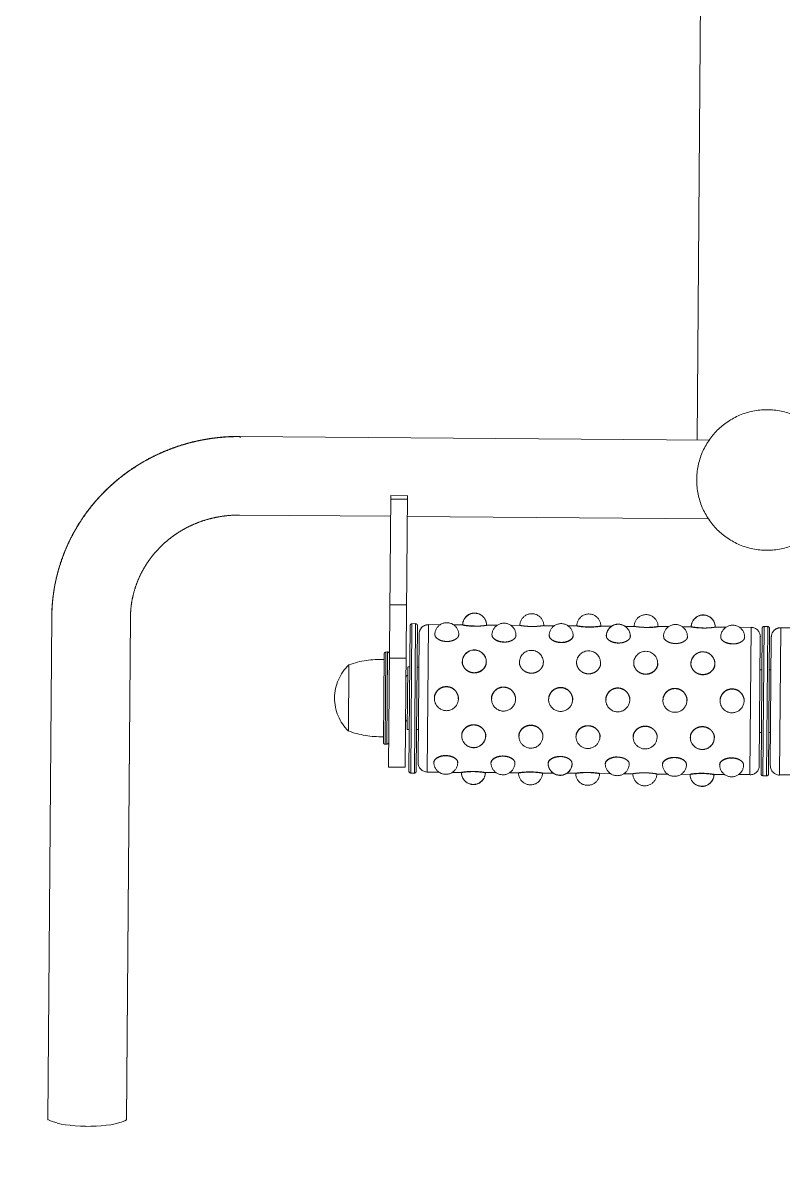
# Model space of a CAD drawing. Header units: millimetres. Extents: x -71377 to 516042, y -145869 to 441446.
# Drawn here: x 177912 to 178325, y 174126 to 174741 of the extents above; entities that cross this region are included whole.
import ezdxf

# ---------------------------------------------------------------- set-up
doc = ezdxf.new("R2010")
doc.units = ezdxf.units.MM
doc.header["$LTSCALE"] = 1000
doc.linetypes.add('IMPORT-DASHEDX2 _4_', pattern=[152.4, 101.6, -50.8])
for name, color, linetype, lineweight in [('05', 5, 'IMPORT-DASHEDX2 _4_', 5), ('06', 6, 'Continuous', 5), ('조경라인_dwg', 8, 'Continuous', 5)]:
    doc.layers.add(name, color=color, linetype=linetype, lineweight=lineweight)

# ---------------------------------------------------------------- blocks, each defined once
blk = doc.blocks.new('조경라인_dwg-6847807-지반층 배치도')
at = {"layer": '05'}
for p, q in [((178278.01, 174513.92), (178280.58, 174833.56)), ((178122.35, 174413.32), (178121.71, 174334.32)), ((178125.77, 174334.19), (178126.4, 174413.18)), ((178146.03, 174413.63), (178150.85, 174413.59)), ((178163.85, 174413.48), (178169.67, 174413.44)), ((178177.03, 174413.38), (178181.85, 174413.34)), ((178194.91, 174413.13), (178200.73, 174413.09)), ((178208.03, 174413.13), (178212.85, 174413.09)), ((178225.9, 174412.88), (178231.73, 174412.84)), ((178239.08, 174412.78), (178243.9, 174412.74)), ((178256.84, 174412.74), (178262.67, 174412.69)), ((178270.08, 174412.53), (178274.9, 174412.49)), ((178127.37, 174408.68), (178126.8, 174338.68)), ((178287.9, 174412.39), (178293.72, 174412.34)), ((178311.74, 174337.29), (178312.3, 174407.29)), ((178313.4, 174411.68), (178312.76, 174332.68)), ((178316.7, 174332.75), (178317.34, 174411.75)), ((178318.3, 174407.24), (178317.74, 174337.24)), ((178108.28, 174397.83), (178107.89, 174349.83)), ((178088.94, 174355.98), (178089.23, 174391.98)), ((178126.22, 174390.69), (178127.22, 174390.68)), ((178312.16, 174389.29), (178313.16, 174389.28)), ((178317.22, 174389.15), (178318.22, 174389.14)), ((178126.89, 174356.78), (178125.89, 174356.79)), ((178312.88, 174355.28), (178311.88, 174355.29)), ((178317.94, 174355.14), (178316.94, 174355.15)), ((178150.26, 174333.49), (178145.44, 174333.53)), ((178169.03, 174333.44), (178163.2, 174333.49)), ((178181.2, 174333.34), (178176.38, 174333.38)), ((178200.08, 174333.09), (178194.26, 174333.14)), ((178212.2, 174333.09), (178207.38, 174333.13)), ((178231.08, 174332.84), (178225.26, 174332.89)), ((178243.26, 174332.74), (178238.44, 174332.78)), ((178262.08, 174332.59), (178256.26, 174332.64)), ((178274.26, 174332.49), (178269.44, 174332.53)), ((178293.08, 174332.34), (178287.26, 174332.39)), ((177926.03, 174145.03), (177925.89, 174145.12))]:
    blk.add_line(p, q, dxfattribs=at)
at = {"layer": '05', "flags": 128}
for points in [[(178030.23, 174515.81), (178030.16, 174515.18), (178030.17, 174515.91), (178284.54, 174513.87)], [(178111.9, 174481.9), (178120.9, 174481.83), (178120.97, 174483.73), (178111.97, 174483.8), (178110.73, 174336.41), (178119.73, 174336.34), (178120.91, 174483.83)], [(178029.88, 174473.11), (178111.82, 174472.55), (178029.82, 174473.21)], [(178120.88, 174472.38), (178284.2, 174471.17), (178120.82, 174472.48)], [(178120.49, 174424.38), (178111.44, 174424.56), (178120.44, 174424.48)], [(177930.91, 174143.28), (177928.98, 174143.84), (177927.38, 174144.36), (177925.83, 174145.22), (177928.03, 174418.11)], [(177968.59, 174144.79), (177970.73, 174417.76), (177968.53, 174144.89), (177967.75, 174144.46), (177966.23, 174143.84), (177964.42, 174143.27), (177962.36, 174142.77), (177960.12, 174142.24)], [(178138.03, 174333.69), (178131.71, 174333.74), (178132.35, 174413.74), (178138.73, 174413.59)], [(178313.75, 174331.68), (178315.7, 174331.76), (178313.7, 174331.78), (178314.35, 174412.77), (178316.35, 174412.76), (178315.75, 174331.66)], [(178301.08, 174412.28), (178307.34, 174412.33), (178306.7, 174332.33), (178300.38, 174332.38)], [(178329.02, 174332.15), (178322.7, 174332.2), (178323.4, 174412.1), (178329.72, 174412.05)], [(178120.26, 174395.44), (178111.2, 174395.61), (178120.2, 174395.54)], [(178121.89, 174356.82), (178120.89, 174356.83), (178121.22, 174390.73)], [(178122.22, 174390.72), (178121.16, 174390.83), (178122.16, 174390.82)], [(177938.05, 174141.99), (177935.48, 174142.34), (177933.15, 174142.67), (177930.97, 174143.18)], [(177960.06, 174142.34), (177957.57, 174141.99), (177954.92, 174141.72), (177952.15, 174141.54), (177949.31, 174141.45), (177946.49, 174141.35)], [(177946.43, 174141.45), (177943.57, 174141.54), (177940.76, 174141.72), (177938.11, 174141.89)]]:
    blk.add_lwpolyline(points, dxfattribs=at)
for points in [[(178124.76, 174333.2), (178122.76, 174333.21), (178123.41, 174414.21), (178125.35, 174414.29)], [(178109.83, 174348.92), (178108.83, 174348.92), (178109.29, 174398.82), (178110.23, 174398.91)]]:
    blk.add_lwpolyline(points, close=True, dxfattribs=at)
at = {"layer": '05'}
blk.add_circle((178315.99, 174492.26), 38.15, dxfattribs=at)
for centre, radius, start, end in [((178157.35, 174413.54), 6.5, 359.52106, 179.69926), ((178157.41, 174413.44), 6.5, 359.52106, 179.69926), ((178188.41, 174413.19), 6.5, 359.52106, 179.69926), ((178219.35, 174413.04), 6.5, 359.52106, 179.69926), ((178250.4, 174412.69), 6.5, 359.52106, 179.69926), ((178281.34, 174412.54), 6.5, 359.52106, 179.69926), ((178281.4, 174412.44), 6.5, 359.52106, 179.69926), ((178123.4, 174413.21), 1, 89.53905, 179.53905), ((178125.4, 174413.19), 1, 359.53905, 89.53905), ((178132.31, 174408.74), 5, 89.53905, 179.53905), ((178142.31, 174408.3), 6.5, 359.4802, 179.71822), ((178173.3, 174408.05), 6.5, 359.4802, 179.71822), ((178204.3, 174407.8), 6.5, 359.4802, 179.71822), ((178235.3, 174407.55), 6.5, 359.4802, 179.71822), ((178235.36, 174407.45), 6.5, 359.4802, 179.71822), ((178266.3, 174407.3), 6.5, 359.4802, 179.71822), ((178297.36, 174406.95), 6.5, 359.4802, 179.71822), ((178314.34, 174411.77), 1, 89.53905, 179.53905), ((178316.34, 174411.76), 1, 359.53905, 89.53905), ((178307.36, 174407.23), 5, 359.53905, 89.53905), ((178323.36, 174407.1), 5, 89.53905, 179.53905), ((178106.01, 174344.88), 50, 87.42149, 109.60186), ((178109.28, 174397.82), 1, 89.53905, 179.53905), ((178110.22, 174397.91), 1, 359.53905, 89.53905), ((178157.19, 174393.54), 6.5, 359.52799, 179.06786), ((178157.25, 174393.44), 6.5, 359.52799, 179.06786), ((178188.19, 174393.29), 6.5, 359.52799, 179.06786), ((178219.19, 174393.04), 6.5, 359.52799, 179.06786), ((178250.18, 174392.79), 6.5, 359.52799, 179.06786), ((178281.18, 174392.54), 6.5, 359.52799, 179.06786), ((178281.24, 174392.44), 6.5, 359.52799, 179.06786), ((178106.44, 174373.84), 25, 133.48457, 225.59353), ((178121.18, 174385.23), 1, 89.53905, 179.53905), ((178142.09, 174373.56), 6.5, 176.63374, 89.53908), ((178173.08, 174373.31), 6.5, 176.63374, 89.53908), ((178204.02, 174373.16), 6.5, 176.63374, 89.53908), ((178235.02, 174372.91), 6.5, 176.63374, 89.53908), ((178266.02, 174372.66), 6.5, 176.63374, 89.53908), ((178297.02, 174372.41), 6.5, 176.63374, 89.53908), ((178120.94, 174362.33), 1, 179.53905, 269.53905), ((178106.41, 174402.91), 50, 249.47624, 271.65661), ((178156.87, 174353.54), 6.5, 179.34497, 359.37575), ((178156.92, 174353.44), 6.5, 179.34497, 359.37575), ((178187.92, 174353.19), 6.5, 179.34497, 359.37575), ((178218.86, 174353.04), 6.5, 179.34497, 359.37575), ((178249.86, 174352.79), 6.5, 179.34497, 359.37575), ((178280.86, 174352.54), 6.5, 179.34497, 359.37575), ((178280.92, 174352.44), 6.5, 179.34497, 359.37575), ((178108.89, 174349.82), 1, 179.53905, 269.53905), ((178109.83, 174349.92), 1, 269.53905, 359.53905), ((178131.75, 174338.74), 5, 179.53905, 269.53905), ((178141.75, 174339.02), 6.5, 179.39866, 359.77963), ((178172.75, 174338.77), 6.5, 179.39866, 359.77963), ((178122.77, 174334.21), 1, 179.53905, 269.53905), ((178124.77, 174334.2), 1, 269.53905, 359.53905), ((178156.7, 174333.54), 6.5, 179.46995, 359.54747), ((178156.76, 174333.44), 6.5, 179.46995, 359.54747), ((178187.7, 174333.29), 6.5, 179.46995, 359.54747), ((178203.75, 174338.52), 6.5, 179.39866, 359.77963), ((178203.81, 174338.42), 6.5, 179.39866, 359.77963), ((178218.7, 174333.04), 6.5, 179.46995, 359.54747), ((178234.75, 174338.27), 6.5, 179.39866, 359.77963), ((178249.7, 174332.79), 6.5, 179.46995, 359.54747), ((178265.8, 174337.92), 6.5, 179.39866, 359.77963), ((178296.8, 174337.67), 6.5, 179.39866, 359.77963), ((178306.8, 174337.23), 5, 269.53905, 359.53905), ((178313.7, 174332.78), 1, 179.53905, 269.53905), ((178315.76, 174332.66), 1, 269.53905, 359.53905), ((178322.8, 174337.1), 5, 179.53905, 269.53905), ((178280.7, 174332.54), 6.5, 179.46995, 359.54747), ((178280.76, 174332.44), 6.5, 179.46995, 359.54747)]:
    blk.add_arc(centre, radius, start, end, dxfattribs=at)
for points, knots in [([(177928.03, 174418.11), (177928.05, 174419.2), (177928.1, 174422.13), (177928.45, 174426.89), (177929.15, 174432.35), (177930.17, 174437.77), (177931.5, 174443.13), (177933.13, 174448.4), (177935.06, 174453.58), (177937.28, 174458.64), (177939.79, 174463.57), (177942.59, 174468.36), (177945.65, 174473), (177948.97, 174477.46), (177952.55, 174481.73), (177956.36, 174485.8), (177960.4, 174489.66), (177964.66, 174493.29), (177969.12, 174496.69), (177973.77, 174499.84), (177978.6, 174502.73), (177983.58, 174505.35), (177988.71, 174507.7), (177993.96, 174509.77), (177999.33, 174511.55), (178004.79, 174513.04), (178010.33, 174514.22), (178015.93, 174515.1), (178021.58, 174515.68), (178026.33, 174515.91), (178029.19, 174515.91), (178030.17, 174515.91)], [0, 0, 0, 0, 0.021138, 0.056572, 0.092006, 0.127443, 0.162882, 0.198328, 0.233781, 0.269243, 0.304717, 0.340204, 0.375706, 0.411222, 0.446755, 0.482305, 0.517871, 0.553455, 0.589056, 0.624674, 0.660308, 0.695958, 0.731622, 0.767301, 0.802991, 0.838694, 0.874406, 0.910128, 0.945857, 0.981591, 1, 1, 1, 1]), ([(177928.09, 174418.01), (177928.11, 174419.1), (177928.16, 174422.03), (177928.51, 174426.79), (177929.21, 174432.25), (177930.23, 174437.67), (177931.56, 174443.03), (177933.19, 174448.3), (177935.12, 174453.47), (177937.34, 174458.54), (177939.85, 174463.47), (177942.64, 174468.26), (177945.71, 174472.9), (177949.03, 174477.36), (177952.6, 174481.63), (177956.42, 174485.7), (177960.46, 174489.56), (177964.72, 174493.19), (177969.18, 174496.59), (177973.83, 174499.74), (177978.66, 174502.63), (177983.64, 174505.25), (177988.77, 174507.6), (177994.02, 174509.67), (177999.39, 174511.45), (178004.85, 174512.93), (178010.39, 174514.12), (178015.99, 174515), (178021.64, 174515.58), (178026.39, 174515.81), (178029.25, 174515.81), (178030.23, 174515.81)], [0, 0, 0, 0, 0.021138, 0.056572, 0.092006, 0.127443, 0.162882, 0.198328, 0.233781, 0.269243, 0.304717, 0.340204, 0.375706, 0.411222, 0.446755, 0.482305, 0.517871, 0.553455, 0.589056, 0.624674, 0.660308, 0.695958, 0.731622, 0.767301, 0.802991, 0.838694, 0.874406, 0.910128, 0.945857, 0.981591, 1, 1, 1, 1]), ([(178029.82, 174473.21), (178029.17, 174473.21), (178027.09, 174473.21), (178023.59, 174472.99), (178019.36, 174472.45), (178015.17, 174471.61), (178011.06, 174470.48), (178007.05, 174469.08), (178003.16, 174467.39), (177999.41, 174465.44), (177995.82, 174463.24), (177992.4, 174460.79), (177989.18, 174458.11), (177986.17, 174455.21), (177983.39, 174452.12), (177980.86, 174448.83), (177978.58, 174445.37), (177976.57, 174441.77), (177974.83, 174438.03), (177973.39, 174434.17), (177972.25, 174430.23), (177971.41, 174426.21), (177970.9, 174422.21), (177970.74, 174419.39), (177970.73, 174417.93), (177970.73, 174417.76)], [0, 0, 0, 0, 0.021126, 0.06712, 0.113122, 0.159131, 0.205156, 0.251205, 0.297287, 0.343411, 0.389586, 0.435818, 0.482118, 0.528492, 0.574947, 0.621486, 0.668115, 0.714834, 0.761642, 0.808536, 0.855509, 0.902552, 0.949651, 0.994339, 1, 1, 1, 1]), ([(178157.34, 174413.01), (178156.61, 174413.03), (178155.16, 174413.06), (178153.21, 174413.24), (178151.76, 174413.44), (178150.93, 174413.57), (178150.93, 174413.57), (178150.93, 174413.57)], [0, 0, 0, 0, 0.214351, 0.428688, 0.643373, 0.85783, 1, 1, 1, 1]), ([(178157.4, 174412.91), (178156.67, 174412.93), (178155.22, 174412.96), (178153.27, 174413.14), (178151.81, 174413.34), (178150.99, 174413.47), (178150.99, 174413.47), (178150.99, 174413.47)], [0, 0, 0, 0, 0.214351, 0.428688, 0.643373, 0.85783, 1, 1, 1, 1]), ([(178163.9, 174413.38), (178163.83, 174413.37), (178163.71, 174413.35), (178162.63, 174413.2), (178161.02, 174413.03), (178159.17, 174412.91), (178157.92, 174412.91), (178157.4, 174412.91)], [0, 0, 0, 0, 0.206804, 0.418885, 0.632242, 0.846743, 1, 1, 1, 1]), ([(178188.34, 174412.76), (178187.61, 174412.78), (178186.16, 174412.81), (178184.21, 174412.99), (178182.75, 174413.19), (178181.93, 174413.32), (178181.93, 174413.32), (178181.93, 174413.32)], [0, 0, 0, 0, 0.214351, 0.428689, 0.643373, 0.85783, 1, 1, 1, 1]), ([(178194.84, 174413.23), (178194.77, 174413.22), (178194.65, 174413.2), (178193.57, 174413.05), (178191.96, 174412.88), (178190.11, 174412.76), (178188.86, 174412.76), (178188.34, 174412.76)], [0, 0, 0, 0, 0.206804, 0.418885, 0.632242, 0.846742, 1, 1, 1, 1]), ([(178219.34, 174412.51), (178218.61, 174412.53), (178217.15, 174412.56), (178215.21, 174412.75), (178213.75, 174412.94), (178212.93, 174413.08), (178212.93, 174413.08), (178212.93, 174413.08)], [0, 0, 0, 0, 0.214351, 0.428689, 0.643373, 0.85783, 1, 1, 1, 1]), ([(178219.4, 174412.41), (178218.67, 174412.43), (178217.21, 174412.46), (178215.27, 174412.64), (178213.81, 174412.84), (178212.98, 174412.98), (178212.99, 174412.98), (178212.99, 174412.98)], [0, 0, 0, 0, 0.214351, 0.428689, 0.643373, 0.85783, 1, 1, 1, 1]), ([(178225.84, 174412.98), (178225.77, 174412.97), (178225.65, 174412.95), (178224.57, 174412.8), (178222.96, 174412.63), (178221.11, 174412.52), (178219.86, 174412.51), (178219.34, 174412.51)], [0, 0, 0, 0, 0.206804, 0.418885, 0.632243, 0.846743, 1, 1, 1, 1]), ([(178225.9, 174412.88), (178225.83, 174412.87), (178225.7, 174412.85), (178224.63, 174412.7), (178223.02, 174412.53), (178221.17, 174412.41), (178219.92, 174412.41), (178219.4, 174412.41)], [0, 0, 0, 0, 0.206804, 0.418885, 0.632243, 0.846743, 1, 1, 1, 1]), ([(178250.34, 174412.26), (178249.61, 174412.28), (178248.15, 174412.31), (178246.21, 174412.5), (178244.75, 174412.69), (178243.92, 174412.83), (178243.93, 174412.83), (178243.93, 174412.83)], [0, 0, 0, 0, 0.214351, 0.428689, 0.643374, 0.85783, 1, 1, 1, 1]), ([(178256.84, 174412.73), (178256.77, 174412.72), (178256.64, 174412.7), (178255.57, 174412.55), (178253.96, 174412.38), (178252.11, 174412.27), (178250.86, 174412.26), (178250.34, 174412.26)], [0, 0, 0, 0, 0.2068044, 0.418885, 0.6322429, 0.8467431, 1, 1, 1, 1]), ([(178256.89, 174412.63), (178256.83, 174412.62), (178256.7, 174412.6), (178255.63, 174412.45), (178254.02, 174412.28), (178252.17, 174412.17), (178250.92, 174412.16), (178250.4, 174412.16)], [0, 0, 0, 0, 0.2068044, 0.418885, 0.6322429, 0.8467431, 1, 1, 1, 1]), ([(178281.34, 174412.01), (178280.61, 174412.03), (178279.15, 174412.06), (178277.21, 174412.25), (178275.75, 174412.44), (178274.92, 174412.58), (178274.92, 174412.58), (178274.92, 174412.58)], [0, 0, 0, 0, 0.2143509, 0.4286887, 0.6433732, 0.8578302, 1, 1, 1, 1]), ([(178142.28, 174404.6), (178141.55, 174404.65), (178140.09, 174404.76), (178138.15, 174405.47), (178136.7, 174406.46), (178135.88, 174407.49), (178135.88, 174408.09), (178135.89, 174408.33)], [0, 0, 0, 0, 0.214515, 0.429014, 0.643863, 0.858483, 1, 1, 1, 1]), ([(178148.79, 174408.24), (178148.73, 174407.88), (178148.6, 174407.15), (178147.51, 174406.06), (178145.9, 174405.18), (178144.05, 174404.67), (178142.8, 174404.62), (178142.28, 174404.6)], [0, 0, 0, 0, 0.206029, 0.418316, 0.631882, 0.846594, 1, 1, 1, 1]), ([(178173.27, 174404.35), (178172.55, 174404.4), (178171.09, 174404.51), (178169.15, 174405.22), (178167.7, 174406.21), (178166.88, 174407.24), (178166.88, 174407.84), (178166.89, 174408.08)], [0, 0, 0, 0, 0.214514, 0.429014, 0.643862, 0.858483, 1, 1, 1, 1]), ([(178173.33, 174404.25), (178172.6, 174404.3), (178171.15, 174404.41), (178169.2, 174405.12), (178167.76, 174406.11), (178166.94, 174407.14), (178166.94, 174407.74), (178166.94, 174407.98)], [0, 0, 0, 0, 0.214514, 0.429014, 0.643862, 0.858483, 1, 1, 1, 1]), ([(178179.85, 174407.89), (178179.79, 174407.53), (178179.65, 174406.8), (178178.57, 174405.71), (178176.95, 174404.83), (178175.1, 174404.32), (178173.85, 174404.27), (178173.33, 174404.25)], [0, 0, 0, 0, 0.206029, 0.418315, 0.631882, 0.846592, 1, 1, 1, 1]), ([(178204.27, 174404.1), (178203.55, 174404.15), (178202.09, 174404.26), (178200.14, 174404.97), (178198.7, 174405.96), (178197.88, 174406.99), (178197.88, 174407.59), (178197.88, 174407.84)], [0, 0, 0, 0, 0.214514, 0.429013, 0.643862, 0.858483, 1, 1, 1, 1]), ([(178204.33, 174404), (178203.6, 174404.05), (178202.15, 174404.16), (178200.2, 174404.87), (178198.76, 174405.86), (178197.94, 174406.89), (178197.94, 174407.49), (178197.94, 174407.74)], [0, 0, 0, 0, 0.214514, 0.429013, 0.643862, 0.858483, 1, 1, 1, 1]), ([(178210.79, 174407.74), (178210.73, 174407.38), (178210.59, 174406.65), (178209.51, 174405.56), (178207.89, 174404.68), (178206.04, 174404.17), (178204.79, 174404.12), (178204.27, 174404.1)], [0, 0, 0, 0, 0.206029, 0.418315, 0.631882, 0.846593, 1, 1, 1, 1]), ([(178210.85, 174407.64), (178210.79, 174407.28), (178210.65, 174406.55), (178209.57, 174405.46), (178207.95, 174404.58), (178206.1, 174404.07), (178204.85, 174404.02), (178204.33, 174404)], [0, 0, 0, 0, 0.206029, 0.418315, 0.631882, 0.846593, 1, 1, 1, 1]), ([(178235.27, 174403.85), (178234.54, 174403.9), (178233.09, 174404.01), (178231.14, 174404.72), (178229.7, 174405.71), (178228.88, 174406.74), (178228.88, 174407.34), (178228.88, 174407.59)], [0, 0, 0, 0, 0.214514, 0.429014, 0.643862, 0.858483, 1, 1, 1, 1]), ([(178235.33, 174403.75), (178234.6, 174403.8), (178233.15, 174403.91), (178231.2, 174404.62), (178229.75, 174405.61), (178228.94, 174406.64), (178228.94, 174407.24), (178228.94, 174407.49)], [0, 0, 0, 0, 0.214514, 0.429014, 0.643862, 0.858483, 1, 1, 1, 1]), ([(178241.85, 174407.39), (178241.78, 174407.03), (178241.65, 174406.3), (178240.57, 174405.21), (178238.95, 174404.33), (178237.1, 174403.82), (178235.85, 174403.77), (178235.33, 174403.75)], [0, 0, 0, 0, 0.206029, 0.418316, 0.631882, 0.846593, 1, 1, 1, 1]), ([(178266.33, 174403.5), (178265.6, 174403.55), (178264.14, 174403.66), (178262.2, 174404.37), (178260.75, 174405.36), (178259.93, 174406.39), (178259.94, 174407), (178259.94, 174407.24)], [0, 0, 0, 0, 0.214514, 0.429014, 0.643862, 0.858483, 1, 1, 1, 1]), ([(178272.85, 174407.14), (178272.78, 174406.78), (178272.65, 174406.05), (178271.57, 174404.96), (178269.95, 174404.08), (178268.1, 174403.57), (178266.85, 174403.52), (178266.33, 174403.5)], [0, 0, 0, 0, 0.2060291, 0.4183154, 0.6318824, 0.8465929, 1, 1, 1, 1]), ([(178281.4, 174411.91), (178280.67, 174411.93), (178279.21, 174411.96), (178277.26, 174412.15), (178275.81, 174412.34), (178274.98, 174412.48), (178274.98, 174412.48), (178274.98, 174412.48)], [0, 0, 0, 0, 0.2143509, 0.4286887, 0.6433732, 0.8578302, 1, 1, 1, 1]), ([(178287.89, 174412.38), (178287.83, 174412.37), (178287.7, 174412.35), (178286.63, 174412.2), (178285.01, 174412.03), (178283.17, 174411.92), (178281.92, 174411.91), (178281.4, 174411.91)], [0, 0, 0, 0, 0.206804, 0.418885, 0.632242, 0.846743, 1, 1, 1, 1]), ([(178297.27, 174403.35), (178296.54, 174403.41), (178295.08, 174403.51), (178293.14, 174404.22), (178291.69, 174405.21), (178290.87, 174406.24), (178290.88, 174406.85), (178290.88, 174407.09)], [0, 0, 0, 0, 0.214514, 0.429014, 0.643862, 0.858483, 1, 1, 1, 1]), ([(178297.33, 174403.25), (178296.6, 174403.31), (178295.14, 174403.41), (178293.2, 174404.12), (178291.75, 174405.11), (178290.93, 174406.14), (178290.94, 174406.75), (178290.94, 174406.99)], [0, 0, 0, 0, 0.214514, 0.429014, 0.643862, 0.858483, 1, 1, 1, 1]), ([(178303.85, 174406.89), (178303.78, 174406.53), (178303.65, 174405.8), (178302.57, 174404.71), (178300.95, 174403.83), (178299.1, 174403.32), (178297.85, 174403.27), (178297.33, 174403.25)], [0, 0, 0, 0, 0.206029, 0.418315, 0.631882, 0.846593, 1, 1, 1, 1]), ([(178163.61, 174393.47), (178163.63, 174393.27), (178163.71, 174392.45), (178163.11, 174390.98), (178161.88, 174389.35), (178160.06, 174388.16), (178157.93, 174387.58), (178155.71, 174387.7), (178153.67, 174388.5), (178152, 174389.87), (178150.99, 174391.62), (178150.57, 174392.97), (178150.7, 174393.61), (178150.71, 174393.64)], [0, 0, 0, 0, 0.035009, 0.140699, 0.246639, 0.353293, 0.460319, 0.567163, 0.673859, 0.780771, 0.887771, 0.994256, 1, 1, 1, 1]), ([(178163.67, 174393.37), (178163.69, 174393.17), (178163.77, 174392.35), (178163.17, 174390.88), (178161.94, 174389.25), (178160.12, 174388.06), (178157.99, 174387.48), (178155.77, 174387.6), (178153.73, 174388.4), (178152.06, 174389.77), (178151.05, 174391.52), (178150.63, 174392.87), (178150.76, 174393.51), (178150.77, 174393.54)], [0, 0, 0, 0, 0.035009, 0.140699, 0.246639, 0.353293, 0.460319, 0.567163, 0.673859, 0.780771, 0.887771, 0.994256, 1, 1, 1, 1]), ([(178194.61, 174393.22), (178194.63, 174393.02), (178194.71, 174392.2), (178194.11, 174390.73), (178192.88, 174389.1), (178191.06, 174387.91), (178188.93, 174387.33), (178186.71, 174387.45), (178184.67, 174388.25), (178183, 174389.62), (178181.99, 174391.37), (178181.57, 174392.72), (178181.7, 174393.36), (178181.71, 174393.39)], [0, 0, 0, 0, 0.035009, 0.140699, 0.246639, 0.353293, 0.46032, 0.567163, 0.673859, 0.780771, 0.887772, 0.994256, 1, 1, 1, 1]), ([(178225.66, 174392.87), (178225.68, 174392.67), (178225.77, 174391.85), (178225.17, 174390.38), (178223.93, 174388.75), (178222.12, 174387.56), (178219.99, 174386.98), (178217.77, 174387.1), (178215.73, 174387.9), (178214.05, 174389.27), (178213.04, 174391.02), (178212.63, 174392.37), (178212.76, 174393.01), (178212.76, 174393.04)], [0, 0, 0, 0, 0.035009, 0.140699, 0.24664, 0.353293, 0.46032, 0.567163, 0.67386, 0.780771, 0.887771, 0.994256, 1, 1, 1, 1]), ([(178256.6, 174392.72), (178256.62, 174392.52), (178256.71, 174391.7), (178256.11, 174390.23), (178254.87, 174388.6), (178253.06, 174387.41), (178250.93, 174386.84), (178248.71, 174386.95), (178246.67, 174387.75), (178244.99, 174389.12), (178243.98, 174390.87), (178243.57, 174392.22), (178243.7, 174392.86), (178243.7, 174392.89)], [0, 0, 0, 0, 0.0350087, 0.1406994, 0.2466396, 0.3532935, 0.4603193, 0.5671628, 0.6738592, 0.7807709, 0.8877713, 0.9942564, 1, 1, 1, 1]), ([(178256.66, 174392.62), (178256.68, 174392.42), (178256.77, 174391.6), (178256.17, 174390.13), (178254.93, 174388.5), (178253.12, 174387.31), (178250.99, 174386.74), (178248.77, 174386.85), (178246.73, 174387.65), (178245.05, 174389.02), (178244.04, 174390.77), (178243.62, 174392.12), (178243.76, 174392.76), (178243.76, 174392.79)], [0, 0, 0, 0, 0.0350087, 0.1406994, 0.2466396, 0.3532935, 0.4603193, 0.5671628, 0.6738592, 0.7807709, 0.8877713, 0.9942564, 1, 1, 1, 1]), ([(178287.6, 174392.47), (178287.62, 174392.27), (178287.71, 174391.45), (178287.11, 174389.98), (178285.87, 174388.35), (178284.06, 174387.16), (178281.93, 174386.59), (178279.71, 174386.71), (178277.67, 174387.5), (178275.99, 174388.87), (178274.98, 174390.62), (178274.56, 174391.97), (178274.7, 174392.61), (178274.7, 174392.64)], [0, 0, 0, 0, 0.035009, 0.140699, 0.24664, 0.353293, 0.460319, 0.567163, 0.673859, 0.780771, 0.887771, 0.994256, 1, 1, 1, 1]), ([(178287.66, 174392.37), (178287.68, 174392.17), (178287.76, 174391.35), (178287.17, 174389.88), (178285.93, 174388.25), (178284.12, 174387.06), (178281.99, 174386.49), (178279.77, 174386.61), (178277.72, 174387.4), (178276.05, 174388.77), (178275.04, 174390.52), (178274.62, 174391.87), (178274.75, 174392.51), (178274.76, 174392.54)], [0, 0, 0, 0, 0.035009, 0.140699, 0.24664, 0.353293, 0.460319, 0.567163, 0.673859, 0.780771, 0.887771, 0.994256, 1, 1, 1, 1]), ([(178135.59, 174374.04), (178135.58, 174374.17), (178135.52, 174375.02), (178136.11, 174376.55), (178137.34, 174378.34), (178139.16, 174379.61), (178141.29, 174380.22), (178143.5, 174380.09), (178145.55, 174379.25), (178147.22, 174377.78), (178148.23, 174375.85), (178148.65, 174374.32), (178148.51, 174373.56), (178148.5, 174373.52)], [0, 0, 0, 0, 0.01932, 0.126578, 0.234089, 0.342324, 0.450936, 0.559364, 0.667642, 0.776139, 0.884725, 0.99279, 1, 1, 1, 1]), ([(178135.65, 174373.94), (178135.64, 174374.07), (178135.58, 174374.92), (178136.17, 174376.45), (178137.4, 174378.24), (178139.21, 174379.51), (178141.34, 174380.12), (178143.56, 174379.99), (178145.61, 174379.15), (178147.28, 174377.68), (178148.29, 174375.75), (178148.71, 174374.22), (178148.57, 174373.46), (178148.56, 174373.42)], [0, 0, 0, 0, 0.01932, 0.126578, 0.234089, 0.342324, 0.450936, 0.559364, 0.667642, 0.776139, 0.884725, 0.99279, 1, 1, 1, 1]), ([(178166.59, 174373.79), (178166.58, 174373.92), (178166.52, 174374.77), (178167.11, 174376.3), (178168.34, 174378.09), (178170.16, 174379.36), (178172.28, 174379.97), (178174.5, 174379.84), (178176.55, 174379), (178178.22, 174377.53), (178179.23, 174375.6), (178179.65, 174374.08), (178179.51, 174373.31), (178179.5, 174373.27)], [0, 0, 0, 0, 0.01932, 0.126578, 0.234089, 0.342324, 0.450936, 0.559364, 0.667642, 0.776139, 0.884725, 0.99279, 1, 1, 1, 1]), ([(178166.65, 174373.69), (178166.64, 174373.82), (178166.58, 174374.67), (178167.17, 174376.2), (178168.4, 174377.99), (178170.21, 174379.26), (178172.34, 174379.87), (178174.56, 174379.74), (178176.61, 174378.9), (178178.28, 174377.43), (178179.29, 174375.5), (178179.7, 174373.98), (178179.57, 174373.21), (178179.56, 174373.17)], [0, 0, 0, 0, 0.01932, 0.126578, 0.234089, 0.342324, 0.450936, 0.559364, 0.667642, 0.776139, 0.884725, 0.99279, 1, 1, 1, 1]), ([(178197.59, 174373.54), (178197.58, 174373.67), (178197.52, 174374.52), (178198.11, 174376.05), (178199.34, 174377.84), (178201.15, 174379.11), (178203.28, 174379.72), (178205.5, 174379.59), (178207.55, 174378.75), (178209.22, 174377.28), (178210.23, 174375.35), (178210.64, 174373.83), (178210.51, 174373.07), (178210.5, 174373.02)], [0, 0, 0, 0, 0.01932, 0.126578, 0.234089, 0.342324, 0.450937, 0.559364, 0.667642, 0.776139, 0.884725, 0.99279, 1, 1, 1, 1]), ([(178197.65, 174373.44), (178197.64, 174373.57), (178197.58, 174374.42), (178198.17, 174375.95), (178199.39, 174377.74), (178201.21, 174379.01), (178203.34, 174379.62), (178205.56, 174379.49), (178207.61, 174378.65), (178209.28, 174377.18), (178210.29, 174375.25), (178210.7, 174373.73), (178210.57, 174372.96), (178210.56, 174372.92)], [0, 0, 0, 0, 0.01932, 0.126578, 0.234089, 0.342324, 0.450937, 0.559364, 0.667642, 0.776139, 0.884725, 0.99279, 1, 1, 1, 1]), ([(178228.59, 174373.29), (178228.58, 174373.42), (178228.52, 174374.27), (178229.11, 174375.8), (178230.34, 174377.59), (178232.15, 174378.86), (178234.28, 174379.47), (178236.5, 174379.35), (178238.55, 174378.5), (178240.22, 174377.03), (178241.23, 174375.1), (178241.64, 174373.58), (178241.51, 174372.82), (178241.5, 174372.77)], [0, 0, 0, 0, 0.01932, 0.126578, 0.234089, 0.342324, 0.450936, 0.559364, 0.667642, 0.776139, 0.884725, 0.99279, 1, 1, 1, 1]), ([(178228.65, 174373.19), (178228.64, 174373.32), (178228.58, 174374.17), (178229.17, 174375.7), (178230.39, 174377.49), (178232.21, 174378.76), (178234.34, 174379.37), (178236.56, 174379.25), (178238.61, 174378.4), (178240.28, 174376.93), (178241.29, 174375), (178241.7, 174373.48), (178241.57, 174372.72), (178241.56, 174372.67)], [0, 0, 0, 0, 0.01932, 0.126578, 0.234089, 0.342324, 0.450936, 0.559364, 0.667642, 0.776139, 0.884725, 0.99279, 1, 1, 1, 1]), ([(178259.59, 174373.04), (178259.58, 174373.17), (178259.52, 174374.02), (178260.11, 174375.55), (178261.33, 174377.34), (178263.15, 174378.61), (178265.28, 174379.22), (178267.5, 174379.1), (178269.55, 174378.25), (178271.22, 174376.78), (178272.23, 174374.85), (178272.64, 174373.33), (178272.51, 174372.57), (178272.5, 174372.52)], [0, 0, 0, 0, 0.01932, 0.126578, 0.234089, 0.342324, 0.450937, 0.559364, 0.667642, 0.776139, 0.884725, 0.99279, 1, 1, 1, 1]), ([(178259.65, 174372.94), (178259.64, 174373.07), (178259.58, 174373.92), (178260.17, 174375.45), (178261.39, 174377.24), (178263.21, 174378.51), (178265.34, 174379.12), (178267.56, 174379), (178269.6, 174378.15), (178271.28, 174376.68), (178272.28, 174374.75), (178272.7, 174373.23), (178272.57, 174372.47), (178272.56, 174372.42)], [0, 0, 0, 0, 0.01932, 0.126578, 0.234089, 0.342324, 0.450937, 0.559364, 0.667642, 0.776139, 0.884725, 0.99279, 1, 1, 1, 1]), ([(178290.59, 174372.79), (178290.58, 174372.92), (178290.52, 174373.77), (178291.11, 174375.3), (178292.33, 174377.09), (178294.15, 174378.36), (178296.28, 174378.97), (178298.5, 174378.85), (178300.54, 174378), (178302.22, 174376.53), (178303.22, 174374.6), (178303.64, 174373.08), (178303.51, 174372.32), (178303.5, 174372.27)], [0, 0, 0, 0, 0.01932, 0.126578, 0.234089, 0.342324, 0.450936, 0.559364, 0.667642, 0.776139, 0.884725, 0.99279, 1, 1, 1, 1]), ([(178290.65, 174372.69), (178290.64, 174372.82), (178290.58, 174373.67), (178291.17, 174375.2), (178292.39, 174376.99), (178294.21, 174378.26), (178296.34, 174378.87), (178298.56, 174378.75), (178300.6, 174377.9), (178302.27, 174376.43), (178303.28, 174374.5), (178303.7, 174372.98), (178303.57, 174372.22), (178303.56, 174372.17)], [0, 0, 0, 0, 0.01932, 0.126578, 0.234089, 0.342324, 0.450936, 0.559364, 0.667642, 0.776139, 0.884725, 0.99279, 1, 1, 1, 1]), ([(178150.45, 174353.62), (178150.43, 174353.82), (178150.34, 174354.63), (178150.94, 174356.1), (178152.18, 174357.73), (178153.99, 174358.91), (178156.12, 174359.49), (178158.34, 174359.37), (178160.38, 174358.57), (178162.06, 174357.2), (178163.06, 174355.46), (178163.48, 174354.12), (178163.36, 174353.49), (178163.35, 174353.47)], [0, 0, 0, 0, 0.03429, 0.140274, 0.246507, 0.353456, 0.460778, 0.567917, 0.674909, 0.782116, 0.889413, 0.996192, 1, 1, 1, 1]), ([(178150.5, 174353.52), (178150.48, 174353.72), (178150.4, 174354.53), (178151, 174356), (178152.23, 174357.63), (178154.05, 174358.81), (178156.18, 174359.39), (178158.4, 174359.27), (178160.44, 174358.47), (178162.11, 174357.1), (178163.12, 174355.36), (178163.54, 174354.02), (178163.42, 174353.39), (178163.41, 174353.37)], [0, 0, 0, 0, 0.03429, 0.140274, 0.246507, 0.353456, 0.460778, 0.567917, 0.674909, 0.782116, 0.889413, 0.996192, 1, 1, 1, 1]), ([(178181.44, 174353.37), (178181.42, 174353.57), (178181.34, 174354.38), (178181.94, 174355.85), (178183.17, 174357.48), (178184.99, 174358.67), (178187.12, 174359.24), (178189.34, 174359.12), (178191.38, 174358.33), (178193.06, 174356.95), (178194.06, 174355.21), (178194.48, 174353.87), (178194.36, 174353.24), (178194.35, 174353.22)], [0, 0, 0, 0, 0.03429, 0.140274, 0.246507, 0.353456, 0.460778, 0.567917, 0.674909, 0.782116, 0.889413, 0.996192, 1, 1, 1, 1]), ([(178181.5, 174353.27), (178181.48, 174353.47), (178181.4, 174354.28), (178182, 174355.75), (178183.23, 174357.38), (178185.05, 174358.57), (178187.18, 174359.14), (178189.4, 174359.02), (178191.44, 174358.23), (178193.11, 174356.85), (178194.12, 174355.11), (178194.54, 174353.77), (178194.41, 174353.14), (178194.41, 174353.12)], [0, 0, 0, 0, 0.03429, 0.140274, 0.246507, 0.353456, 0.460778, 0.567917, 0.674909, 0.782116, 0.889413, 0.996192, 1, 1, 1, 1]), ([(178212.44, 174353.12), (178212.42, 174353.32), (178212.34, 174354.13), (178212.94, 174355.6), (178214.17, 174357.23), (178215.99, 174358.42), (178218.12, 174358.99), (178220.34, 174358.87), (178222.38, 174358.08), (178224.05, 174356.7), (178225.06, 174354.96), (178225.48, 174353.62), (178225.36, 174352.99), (178225.35, 174352.97)], [0, 0, 0, 0, 0.0342897, 0.140274, 0.2465074, 0.3534563, 0.4607783, 0.5679173, 0.6749089, 0.7821161, 0.8894127, 0.9961924, 1, 1, 1, 1]), ([(178212.5, 174353.02), (178212.48, 174353.22), (178212.4, 174354.03), (178213, 174355.5), (178214.23, 174357.13), (178216.05, 174358.32), (178218.18, 174358.89), (178220.4, 174358.77), (178222.44, 174357.98), (178224.11, 174356.6), (178225.12, 174354.86), (178225.54, 174353.52), (178225.41, 174352.89), (178225.41, 174352.87)], [0, 0, 0, 0, 0.0342897, 0.140274, 0.2465074, 0.3534563, 0.4607783, 0.5679173, 0.6749089, 0.7821161, 0.8894127, 0.9961924, 1, 1, 1, 1]), ([(178243.44, 174352.87), (178243.42, 174353.07), (178243.34, 174353.88), (178243.94, 174355.35), (178245.17, 174356.98), (178246.99, 174358.17), (178249.12, 174358.74), (178251.34, 174358.62), (178253.38, 174357.83), (178255.05, 174356.46), (178256.06, 174354.71), (178256.48, 174353.37), (178256.35, 174352.74), (178256.35, 174352.72)], [0, 0, 0, 0, 0.03429, 0.140274, 0.246507, 0.353456, 0.460778, 0.567917, 0.674909, 0.782116, 0.889413, 0.996192, 1, 1, 1, 1]), ([(178243.5, 174352.77), (178243.48, 174352.97), (178243.4, 174353.78), (178244, 174355.25), (178245.23, 174356.88), (178247.05, 174358.07), (178249.17, 174358.64), (178251.39, 174358.52), (178253.44, 174357.73), (178255.11, 174356.35), (178256.12, 174354.61), (178256.54, 174353.27), (178256.41, 174352.64), (178256.41, 174352.62)], [0, 0, 0, 0, 0.03429, 0.140274, 0.246507, 0.353456, 0.460778, 0.567917, 0.674909, 0.782116, 0.889413, 0.996192, 1, 1, 1, 1]), ([(178274.44, 174352.62), (178274.42, 174352.82), (178274.34, 174353.64), (178274.94, 174355.1), (178276.17, 174356.73), (178277.99, 174357.92), (178280.11, 174358.49), (178282.33, 174358.37), (178284.38, 174357.58), (178286.05, 174356.21), (178287.06, 174354.46), (178287.48, 174353.12), (178287.35, 174352.49), (178287.35, 174352.47)], [0, 0, 0, 0, 0.03429, 0.140274, 0.246507, 0.353456, 0.460778, 0.567917, 0.674909, 0.782116, 0.889413, 0.996192, 1, 1, 1, 1]), ([(178274.5, 174352.52), (178274.48, 174352.72), (178274.4, 174353.54), (178274.99, 174355), (178276.23, 174356.63), (178278.04, 174357.82), (178280.17, 174358.39), (178282.39, 174358.27), (178284.44, 174357.48), (178286.11, 174356.11), (178287.12, 174354.36), (178287.54, 174353.02), (178287.41, 174352.39), (178287.41, 174352.37)], [0, 0, 0, 0, 0.03429, 0.140274, 0.246507, 0.353456, 0.460778, 0.567917, 0.674909, 0.782116, 0.889413, 0.996192, 1, 1, 1, 1]), ([(178135.26, 174339.08), (178135.33, 174339.44), (178135.46, 174340.17), (178136.54, 174341.25), (178138.16, 174342.14), (178140.01, 174342.65), (178141.26, 174342.69), (178141.78, 174342.71)], [0, 0, 0, 0, 0.204872, 0.417468, 0.631347, 0.846369, 1, 1, 1, 1]), ([(178135.32, 174338.98), (178135.39, 174339.34), (178135.52, 174340.07), (178136.6, 174341.15), (178138.22, 174342.04), (178140.07, 174342.55), (178141.32, 174342.59), (178141.84, 174342.61)], [0, 0, 0, 0, 0.204872, 0.417468, 0.631347, 0.846369, 1, 1, 1, 1]), ([(178141.78, 174342.71), (178142.51, 174342.66), (178143.96, 174342.56), (178145.91, 174341.85), (178147.35, 174340.86), (178148.17, 174339.83), (178148.17, 174339.22), (178148.17, 174338.98)], [0, 0, 0, 0, 0.2145464, 0.429076, 0.6439602, 0.8586115, 1, 1, 1, 1]), ([(178141.84, 174342.61), (178142.57, 174342.56), (178144.02, 174342.46), (178145.97, 174341.75), (178147.41, 174340.76), (178148.23, 174339.73), (178148.23, 174339.12), (178148.23, 174338.88)], [0, 0, 0, 0, 0.2145464, 0.429076, 0.6439602, 0.8586115, 1, 1, 1, 1]), ([(178166.26, 174338.83), (178166.33, 174339.19), (178166.46, 174339.92), (178167.54, 174341.01), (178169.16, 174341.89), (178171.01, 174342.4), (178172.26, 174342.45), (178172.78, 174342.46)], [0, 0, 0, 0, 0.204872, 0.417468, 0.631347, 0.84637, 1, 1, 1, 1]), ([(178166.32, 174338.73), (178166.38, 174339.09), (178166.52, 174339.82), (178167.6, 174340.91), (178169.22, 174341.79), (178171.07, 174342.3), (178172.32, 174342.35), (178172.84, 174342.36)], [0, 0, 0, 0, 0.204872, 0.417468, 0.631347, 0.84637, 1, 1, 1, 1]), ([(178172.78, 174342.46), (178173.51, 174342.41), (178174.96, 174342.31), (178176.91, 174341.6), (178178.35, 174340.61), (178179.17, 174339.58), (178179.17, 174338.97), (178179.17, 174338.73)], [0, 0, 0, 0, 0.214548, 0.429077, 0.64396, 0.858612, 1, 1, 1, 1]), ([(178172.84, 174342.36), (178173.56, 174342.31), (178175.02, 174342.21), (178176.96, 174341.5), (178178.41, 174340.51), (178179.23, 174339.48), (178179.23, 174338.87), (178179.22, 174338.63)], [0, 0, 0, 0, 0.214548, 0.429077, 0.64396, 0.858612, 1, 1, 1, 1]), ([(178197.26, 174338.59), (178197.32, 174338.94), (178197.46, 174339.67), (178198.54, 174340.76), (178200.16, 174341.64), (178202.01, 174342.15), (178203.26, 174342.2), (178203.78, 174342.22)], [0, 0, 0, 0, 0.204872, 0.417468, 0.631347, 0.84637, 1, 1, 1, 1]), ([(178197.32, 174338.48), (178197.38, 174338.84), (178197.52, 174339.57), (178198.6, 174340.66), (178200.21, 174341.54), (178202.07, 174342.05), (178203.31, 174342.1), (178203.83, 174342.12)], [0, 0, 0, 0, 0.204872, 0.417468, 0.631347, 0.84637, 1, 1, 1, 1]), ([(178203.78, 174342.22), (178204.5, 174342.16), (178205.96, 174342.06), (178207.9, 174341.35), (178209.35, 174340.36), (178210.17, 174339.33), (178210.17, 174338.72), (178210.16, 174338.48)], [0, 0, 0, 0, 0.214547, 0.429077, 0.64396, 0.858612, 1, 1, 1, 1]), ([(178228.26, 174338.34), (178228.32, 174338.69), (178228.46, 174339.42), (178229.54, 174340.51), (178231.16, 174341.39), (178233.01, 174341.9), (178234.25, 174341.95), (178234.77, 174341.97)], [0, 0, 0, 0, 0.204872, 0.417467, 0.631347, 0.84637, 1, 1, 1, 1]), ([(178228.32, 174338.24), (178228.38, 174338.59), (178228.52, 174339.32), (178229.6, 174340.41), (178231.21, 174341.29), (178233.06, 174341.8), (178234.31, 174341.85), (178234.83, 174341.87)], [0, 0, 0, 0, 0.204872, 0.417467, 0.631347, 0.84637, 1, 1, 1, 1]), ([(178234.83, 174341.87), (178235.56, 174341.81), (178237.02, 174341.71), (178238.96, 174341), (178240.41, 174340.01), (178241.23, 174338.98), (178241.22, 174338.37), (178241.22, 174338.13)], [0, 0, 0, 0, 0.214547, 0.429077, 0.64396, 0.858612, 1, 1, 1, 1]), ([(178259.26, 174338.09), (178259.32, 174338.44), (178259.46, 174339.17), (178260.54, 174340.26), (178262.15, 174341.14), (178264, 174341.65), (178265.25, 174341.7), (178265.77, 174341.72)], [0, 0, 0, 0, 0.204872, 0.417468, 0.631347, 0.846369, 1, 1, 1, 1]), ([(178259.32, 174337.99), (178259.38, 174338.34), (178259.52, 174339.07), (178260.6, 174340.16), (178262.21, 174341.04), (178264.06, 174341.55), (178265.31, 174341.6), (178265.83, 174341.62)], [0, 0, 0, 0, 0.204872, 0.417468, 0.631347, 0.846369, 1, 1, 1, 1]), ([(178265.77, 174341.72), (178266.5, 174341.67), (178267.96, 174341.56), (178269.9, 174340.85), (178271.35, 174339.86), (178272.17, 174338.83), (178272.17, 174338.23), (178272.16, 174337.98)], [0, 0, 0, 0, 0.214547, 0.429077, 0.64396, 0.858612, 1, 1, 1, 1]), ([(178265.83, 174341.62), (178266.56, 174341.56), (178268.02, 174341.46), (178269.96, 174340.75), (178271.41, 174339.76), (178272.23, 174338.73), (178272.22, 174338.13), (178272.22, 174337.88)], [0, 0, 0, 0, 0.214547, 0.429077, 0.64396, 0.858612, 1, 1, 1, 1]), ([(178290.26, 174337.84), (178290.32, 174338.19), (178290.46, 174338.92), (178291.54, 174340.01), (178293.15, 174340.89), (178295, 174341.4), (178296.25, 174341.45), (178296.77, 174341.47)], [0, 0, 0, 0, 0.204872, 0.417468, 0.631346, 0.846369, 1, 1, 1, 1]), ([(178290.32, 174337.74), (178290.38, 174338.09), (178290.51, 174338.82), (178291.59, 174339.91), (178293.21, 174340.79), (178295.06, 174341.3), (178296.31, 174341.35), (178296.83, 174341.37)], [0, 0, 0, 0, 0.204872, 0.417468, 0.631346, 0.846369, 1, 1, 1, 1]), ([(178296.77, 174341.47), (178297.5, 174341.42), (178298.96, 174341.31), (178300.9, 174340.6), (178302.35, 174339.61), (178303.17, 174338.58), (178303.16, 174337.98), (178303.16, 174337.73)], [0, 0, 0, 0, 0.214547, 0.429077, 0.64396, 0.858612, 1, 1, 1, 1]), ([(178296.83, 174341.37), (178297.56, 174341.32), (178299.02, 174341.21), (178300.96, 174340.5), (178302.41, 174339.51), (178303.23, 174338.48), (178303.22, 174337.88), (178303.22, 174337.63)], [0, 0, 0, 0, 0.214547, 0.429077, 0.64396, 0.858612, 1, 1, 1, 1]), ([(178150.29, 174333.6), (178150.26, 174333.6), (178150.17, 174333.59), (178150.76, 174333.68), (178151.98, 174333.83), (178153.79, 174334), (178155.91, 174334.09), (178158.13, 174334.05), (178160.18, 174333.9), (178161.87, 174333.7), (178162.89, 174333.54), (178163.32, 174333.47), (178163.2, 174333.49), (178163.2, 174333.49)], [0, 0, 0, 0, 0.035456, 0.141436, 0.247664, 0.35461, 0.461927, 0.569063, 0.67605, 0.783254, 0.890544, 0.997322, 1, 1, 1, 1]), ([(178150.34, 174333.5), (178150.32, 174333.5), (178150.23, 174333.49), (178150.82, 174333.58), (178152.04, 174333.73), (178153.85, 174333.9), (178155.97, 174333.99), (178158.19, 174333.95), (178160.24, 174333.8), (178161.93, 174333.6), (178162.94, 174333.44), (178163.38, 174333.37), (178163.26, 174333.39), (178163.25, 174333.39)], [0, 0, 0, 0, 0.035456, 0.141436, 0.247664, 0.35461, 0.461927, 0.569063, 0.67605, 0.783254, 0.890544, 0.997322, 1, 1, 1, 1]), ([(178181.28, 174333.35), (178181.26, 174333.35), (178181.17, 174333.34), (178181.76, 174333.43), (178182.98, 174333.59), (178184.79, 174333.75), (178186.91, 174333.84), (178189.13, 174333.8), (178191.18, 174333.65), (178192.87, 174333.45), (178193.88, 174333.29), (178194.32, 174333.22), (178194.2, 174333.24), (178194.19, 174333.24)], [0, 0, 0, 0, 0.035456, 0.141436, 0.247664, 0.35461, 0.461928, 0.569063, 0.67605, 0.783254, 0.890544, 0.997322, 1, 1, 1, 1]), ([(178181.34, 174333.25), (178181.32, 174333.25), (178181.23, 174333.24), (178181.82, 174333.33), (178183.04, 174333.49), (178184.85, 174333.65), (178186.97, 174333.74), (178189.19, 174333.7), (178191.24, 174333.55), (178192.93, 174333.35), (178193.94, 174333.19), (178194.38, 174333.12), (178194.26, 174333.14), (178194.25, 174333.14)], [0, 0, 0, 0, 0.035456, 0.141436, 0.247664, 0.35461, 0.461928, 0.569063, 0.67605, 0.783254, 0.890544, 0.997322, 1, 1, 1, 1]), ([(178212.28, 174333.1), (178212.26, 174333.1), (178212.17, 174333.09), (178212.76, 174333.18), (178213.98, 174333.34), (178215.79, 174333.5), (178217.91, 174333.59), (178220.13, 174333.55), (178222.18, 174333.4), (178223.87, 174333.2), (178224.88, 174333.04), (178225.32, 174332.97), (178225.2, 174332.99), (178225.19, 174332.99)], [0, 0, 0, 0, 0.035456, 0.141436, 0.247664, 0.35461, 0.461928, 0.569063, 0.67605, 0.783254, 0.890544, 0.997322, 1, 1, 1, 1]), ([(178212.34, 174333), (178212.32, 174333), (178212.23, 174332.99), (178212.82, 174333.08), (178214.04, 174333.24), (178215.85, 174333.4), (178217.97, 174333.49), (178220.19, 174333.45), (178222.24, 174333.3), (178223.92, 174333.1), (178224.94, 174332.94), (178225.38, 174332.87), (178225.26, 174332.89), (178225.25, 174332.89)], [0, 0, 0, 0, 0.035456, 0.141436, 0.247664, 0.35461, 0.461928, 0.569063, 0.67605, 0.783254, 0.890544, 0.997322, 1, 1, 1, 1]), ([(178243.28, 174332.85), (178243.26, 174332.85), (178243.17, 174332.84), (178243.76, 174332.93), (178244.98, 174333.09), (178246.79, 174333.25), (178248.91, 174333.34), (178251.13, 174333.3), (178253.18, 174333.15), (178254.86, 174332.95), (178255.88, 174332.79), (178256.32, 174332.72), (178256.2, 174332.74), (178256.19, 174332.74)], [0, 0, 0, 0, 0.0354555, 0.1414363, 0.2476642, 0.3546095, 0.4619275, 0.569063, 0.67605, 0.7832536, 0.8905441, 0.9973218, 1, 1, 1, 1]), ([(178274.28, 174332.61), (178274.26, 174332.6), (178274.17, 174332.59), (178274.75, 174332.68), (178275.98, 174332.84), (178277.78, 174333), (178279.91, 174333.09), (178282.13, 174333.05), (178284.18, 174332.9), (178285.86, 174332.7), (178286.88, 174332.54), (178287.31, 174332.47), (178287.19, 174332.49), (178287.19, 174332.49)], [0, 0, 0, 0, 0.035456, 0.141436, 0.247664, 0.35461, 0.461928, 0.569063, 0.67605, 0.783254, 0.890544, 0.997322, 1, 1, 1, 1]), ([(178274.34, 174332.51), (178274.32, 174332.5), (178274.23, 174332.49), (178274.81, 174332.58), (178276.04, 174332.74), (178277.84, 174332.9), (178279.97, 174332.99), (178282.19, 174332.95), (178284.24, 174332.8), (178285.92, 174332.6), (178286.94, 174332.44), (178287.37, 174332.37), (178287.25, 174332.39), (178287.25, 174332.39)], [0, 0, 0, 0, 0.035456, 0.141436, 0.247664, 0.35461, 0.461928, 0.569063, 0.67605, 0.783254, 0.890544, 0.997322, 1, 1, 1, 1])]:
    blk.add_open_spline(points, degree=3, knots=knots, dxfattribs=at)
at = {"layer": '06'}
blk.add_arc((172981.49, 174827.57), 6800, 313.956972, 64.158974, dxfattribs=at)

msp = doc.modelspace()

# ---------------------------------------------------------------- block references
at = {"layer": '조경라인_dwg', "rotation": 8.537736462515947e-07}
msp.add_blockref('조경라인_dwg-6847807-지반층 배치도', (0, 0), dxfattribs=at)

doc.saveas('drawing.dxf')
